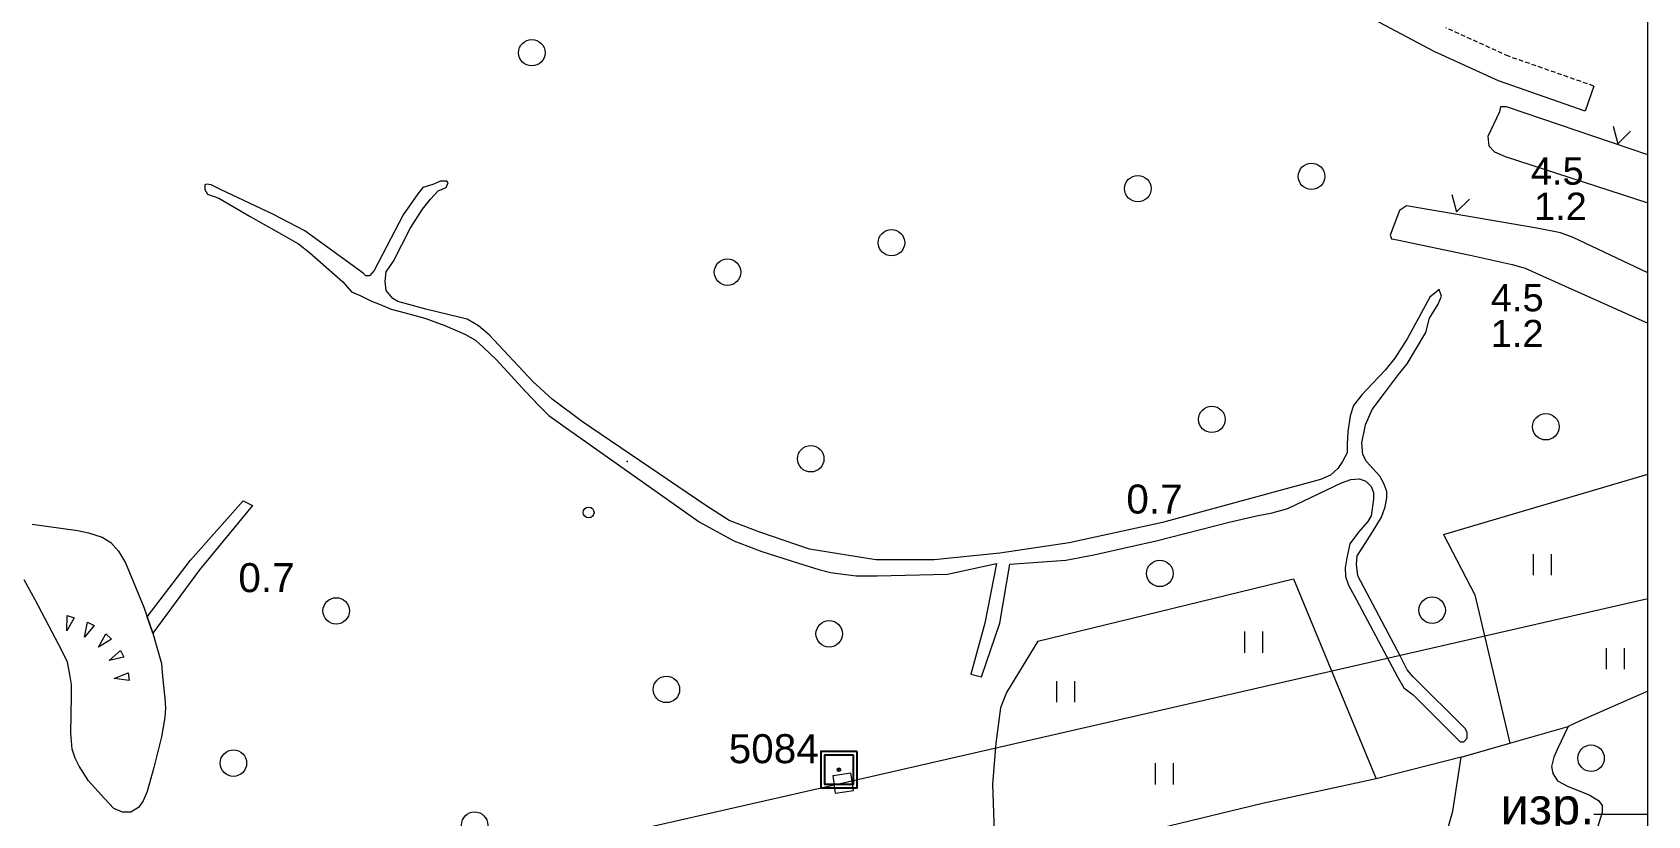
# Model space of a CAD drawing. Extents: x 1000 to 4000, y -5000 to -1000.
# Drawn here: x 3821.7 to 4000, y -3200.1 to -3113.7 of the extents above; entities that cross this region are included whole.
import ezdxf
from ezdxf.enums import TextEntityAlignment as Align

# ---------------------------------------------------------------- set-up
doc = ezdxf.new("R2010")
doc.units = 0
doc.header["$MEASUREMENT"] = 0
doc.linetypes.add('HIDDENX2', pattern=[0.75, 0.5, -0.25])
doc.layers.get('0').update_dxf_attribs({"linetype": 'CONTINUOUS'})
for name, color, linetype in [('1', 7, 'CONTINUOUS'), ('14', 7, 'CONTINUOUS'), ('17', 7, 'CONTINUOUS'), ('18', 7, 'CONTINUOUS'), ('2', 7, 'CONTINUOUS'), ('24', 7, 'CONTINUOUS'), ('30', 7, 'CONTINUOUS'), ('34', 7, 'CONTINUOUS'), ('40', 7, 'CONTINUOUS')]:
    doc.layers.add(name, color=color, linetype=linetype)
doc.styles.add('ARIAL', font='')
doc.styles.get('ARIAL').set_extended_font_data('Arial Cyr')

# ---------------------------------------------------------------- blocks, each defined once
blk = doc.blocks.new('NULLNAME')
at = {"color": 0, "linetype": 'Continuous'}
for points in [[(2, 2), (-2, 2), (-2, 2), (-2, -2), (-2, -2), (2, -2), (2, -2), (2, 2)], [(1.6, 1.6), (-1.6, 1.6), (-1.6, 1.6), (-1.6, -1.6), (-1.6, -1.6), (1.6, -1.6), (1.6, -1.6), (1.6, 1.6)]]:
    blk.add_lwpolyline(points, close=True, dxfattribs=at)
at = {"color": 0}
blk.add_point((0, 0), dxfattribs=at)
blk.add_point((0, 0), dxfattribs=at)

msp = doc.modelspace()

# ---------------------------------------------------------------- linework, layer by layer
at = {"color": 253, "linetype": 'Continuous', "lineweight": 0}
for p, q in [((3996.18, -3124.07), (3996.7, -3126.01)), ((3996.7, -3126.01), (3998.12, -3124.59)), ((3978.39, -3131.59), (3978.91, -3133.52)), ((3978.91, -3133.52), (3980.32, -3132.1)), ((3910.09, -3195.67), (3912.07, -3195.38)), ((3910.37, -3197.65), (3910.09, -3195.67)), ((3912.35, -3197.36), (3912.07, -3195.38)), ((3910.37, -3197.65), (3912.35, -3197.36)), ((3911.22, -3196.51), (3911.22, -3196.51))]:
    msp.add_line(p, q, dxfattribs=at)
for points in [[(3987.41, -3173.6), (3987.41, -3171.26)], [(3989.36, -3171.26), (3989.36, -3173.6)], [(3825.56, -3178.04), (3826.36, -3178.28), (3825.53, -3179.73), (3825.56, -3178.04)], [(3827.8, -3178.77), (3828.56, -3179.13), (3827.5, -3180.42), (3827.8, -3178.77)], [(3829.85, -3180.06), (3830.45, -3180.64), (3829.04, -3181.54), (3829.85, -3180.06)], [(3955.53, -3182.16), (3955.53, -3179.82)], [(3957.49, -3179.82), (3957.49, -3182.16)], [(3831.47, -3181.88), (3831.84, -3182.62), (3830.22, -3183.01), (3831.47, -3181.88)], [(3995.45, -3183.97), (3995.45, -3181.64)], [(3997.4, -3181.64), (3997.4, -3183.97)], [(3832.32, -3184.37), (3832.41, -3185.2), (3830.76, -3185), (3832.32, -3184.37)], [(3934.8, -3187.61), (3934.8, -3185.27)], [(3936.75, -3185.27), (3936.75, -3187.61)], [(3945.69, -3196.68), (3945.69, -3194.34)], [(3947.64, -3194.34), (3947.64, -3196.68)]]:
    msp.add_lwpolyline(points, dxfattribs=at)
for centre, radius in [((3876.85, -3115.95), 1.46), ((3962.9, -3129.59), 1.46), ((3943.73, -3130.95), 1.46), ((3916.54, -3136.91), 1.46), ((3898.45, -3140.16), 1.46), ((3951.9, -3156.4), 1.46), ((3988.76, -3157.21), 1.46), ((3907.63, -3160.74), 1.46), ((3883.12, -3166.67), 0.6), ((3946.16, -3173.39), 1.46), ((3855.26, -3177.53), 1.46), ((3976.21, -3177.45), 1.46), ((3909.67, -3180.06), 1.46), ((3891.7, -3186.19), 1.46), ((3843.92, -3194.32), 1.46), ((3993.75, -3193.78), 1.46), ((3870.54, -3201.16), 1.46)]:
    msp.add_circle(centre, radius, dxfattribs=at)
at = {"layer": '1', "color": 253, "linetype": 'Continuous', "lineweight": 0}
for p, q in [((4000, -4000), (4000, -3000)), ((4000, -3200), (3994.04, -3200))]:
    msp.add_line(p, q, dxfattribs=at)
at = {"layer": '14', "color": 253, "linetype": 'Continuous', "lineweight": 0}
for p, q in [((3821.71, -3167.96), (3826.7, -3168.67)), ((3826.7, -3168.67), (3827.93, -3168.93)), ((3827.93, -3168.93), (3829.43, -3169.38)), ((3829.43, -3169.38), (3830.4, -3169.97)), ((3830.4, -3169.97), (3831.24, -3170.94)), ((3831.24, -3170.94), (3832.02, -3172.23)), ((3832.02, -3172.23), (3834.03, -3177.1)), ((3822.04, -3176.32), (3820.81, -3174.11)), ((3825.02, -3181.96), (3822.04, -3176.32)), ((3834.03, -3177.1), (3834.41, -3178.19)), ((3834.41, -3178.19), (3835, -3179.88)), ((3835, -3179.88), (3835.03, -3180)), ((3835.03, -3180), (3835.97, -3183.32)), ((3825.6, -3183.19), (3825.02, -3181.96)), ((3825.86, -3184.55), (3825.6, -3183.19)), ((3835.97, -3183.32), (3836.1, -3184.75)), ((3826.05, -3185.65), (3825.86, -3184.55)), ((3826.05, -3186.95), (3826.05, -3185.65)), ((3836.1, -3184.75), (3836.36, -3187.14)), ((3825.99, -3191.03), (3826.05, -3186.95)), ((3836.36, -3187.14), (3836.42, -3188.25)), ((3836.36, -3189.28), (3835.97, -3191.42)), ((3836.42, -3188.25), (3836.36, -3189.28)), ((3826.12, -3192.79), (3825.99, -3191.03)), ((3984.8, -3192.12), (3991.21, -3190.29)), ((3991.21, -3190.29), (3990.04, -3192.76)), ((3826.44, -3193.76), (3826.12, -3192.79)), ((3835.97, -3191.42), (3835.13, -3194.8)), ((3979.41, -3193.66), (3984.8, -3192.12)), ((3990.04, -3192.76), (3989.65, -3193.66)), ((3826.9, -3194.67), (3826.44, -3193.76)), ((3827.93, -3196.29), (3826.9, -3194.67)), ((3978.51, -3199.63), (3979.41, -3193.66)), ((3989.65, -3193.66), (3989.39, -3194.7)), ((3989.39, -3194.7), (3989.52, -3195.48)), ((3829.68, -3198.23), (3827.93, -3196.29)), ((3835.13, -3194.8), (3834.41, -3197.45)), ((3989.52, -3195.48), (3990.04, -3196.26)), ((3990.04, -3196.26), (3991.21, -3196.9)), ((3830.72, -3199.33), (3829.68, -3198.23)), ((3834.41, -3197.45), (3833.96, -3198.49)), ((3991.21, -3196.9), (3993.54, -3197.81)), ((3993.54, -3197.81), (3994.57, -3198.46)), ((3831.69, -3199.72), (3830.72, -3199.33)), ((3832.6, -3199.72), (3831.69, -3199.72)), ((3833.44, -3199.2), (3832.6, -3199.72)), ((3833.96, -3198.49), (3833.44, -3199.2)), ((3977.99, -3201.44), (3978.51, -3199.63)), ((3994.96, -3199.76), (3992.63, -3207.28)), ((3994.57, -3198.46), (3994.96, -3198.98)), ((3994.96, -3198.98), (3994.96, -3199.76))]:
    msp.add_line(p, q, dxfattribs=at)
at = {"layer": '18', "color": 253, "linetype": 'Continuous', "lineweight": 0}
for p, q in [((3911.22, -3196.51), (4000, -3176.15)), ((3530.12, -3282.71), (3911.22, -3196.51))]:
    msp.add_line(p, q, dxfattribs=at)
at = {"layer": '2', "color": 253, "linetype": 'Continuous', "lineweight": 0}
msp.add_circle((3910.74, -3195.05), 0.2, dxfattribs=at)
at = {"layer": '24', "color": 253, "linetype": 'Continuous', "lineweight": 0}
for p, q in [((3976.43, -3115.82), (3968.61, -3111.67)), ((3983.55, -3119.05), (3976.43, -3115.82)), ((3993.09, -3122.39), (3983.55, -3119.05)), ((3994.06, -3119.64), (3993.09, -3122.39))]:
    msp.add_line(p, q, dxfattribs=at)
at = {"layer": '24', "color": 253, "linetype": 'HIDDENX2', "lineweight": 0}
for p, q in [((3984.64, -3116.34), (3977.72, -3113.2)), ((3994.06, -3119.64), (3984.64, -3116.34))]:
    msp.add_line(p, q, dxfattribs=at)
at = {"layer": '30', "color": 253, "linetype": 'Continuous', "lineweight": 0}
for p, q in [((3983.63, -3122.46), (3982.34, -3125.18)), ((3983.76, -3121.94), (3983.63, -3122.46)), ((3984.41, -3121.94), (3983.76, -3121.94)), ((4000, -3127.23), (3984.41, -3121.94)), ((3982.34, -3125.18), (3982.46, -3126.22)), ((3982.46, -3126.22), (3983.11, -3126.87)), ((3983.11, -3126.87), (3984.28, -3127.39)), ((3984.28, -3127.39), (4000, -3132.5)), ((3840.95, -3130.47), (3840.75, -3130.53)), ((3840.75, -3130.53), (3840.75, -3131.05)), ((3841.46, -3130.53), (3840.95, -3130.47)), ((3842.49, -3131.05), (3841.46, -3130.53)), ((3865.94, -3130.5), (3864.84, -3130.82)), ((3866.77, -3130.11), (3865.94, -3130.5)), ((3867.29, -3130.11), (3866.77, -3130.11)), ((3867.48, -3130.11), (3867.29, -3130.11)), ((3867.41, -3130.82), (3867.61, -3130.3)), ((3867.61, -3130.3), (3867.48, -3130.11)), ((3840.75, -3131.05), (3841.07, -3131.56)), ((3841.07, -3131.56), (3842.3, -3132.01)), ((3842.3, -3132.01), (3845.77, -3134.01)), ((3848.27, -3133.76), (3842.49, -3131.05)), ((3864.26, -3131.53), (3862.66, -3133.85)), ((3864.84, -3130.82), (3864.26, -3131.53)), ((3864.78, -3133.2), (3865.68, -3132.11)), ((3865.68, -3132.11), (3866.51, -3131.2)), ((3866.51, -3131.2), (3867.41, -3130.82)), ((3845.77, -3134.01), (3850.07, -3136.46)), ((3851.81, -3135.62), (3848.27, -3133.76)), ((3862.66, -3133.85), (3859.44, -3139.98)), ((3863.43, -3135.33), (3864.78, -3133.2)), ((3972.62, -3133.35), (3971.58, -3136.08)), ((3973.39, -3132.83), (3972.62, -3133.35)), ((3987.78, -3135.3), (3973.39, -3132.83)), ((3858.24, -3140.26), (3851.81, -3135.62)), ((3861.57, -3138.94), (3863.43, -3135.33)), ((3990.37, -3135.82), (3987.78, -3135.3)), ((3991.79, -3136.34), (3990.37, -3135.82)), ((3850.07, -3136.46), (3851.1, -3137.04)), ((3851.1, -3137.04), (3852.32, -3138.01)), ((3971.58, -3136.08), (3971.71, -3136.47)), ((3971.71, -3136.47), (3972.36, -3136.59)), ((3972.36, -3136.59), (3980.39, -3138.28)), ((4000, -3140.23), (3991.79, -3136.34)), ((3852.32, -3138.01), (3855.99, -3141.23)), ((3860.79, -3140.11), (3861.57, -3138.94)), ((3980.39, -3138.28), (3985.06, -3139.32)), ((3985.06, -3139.32), (3986.48, -3139.71)), ((3855.99, -3141.23), (3856.95, -3142.33)), ((3858.54, -3140.56), (3858.24, -3140.26)), ((3858.24, -3140.26), (3858.24, -3140.26)), ((3858.93, -3140.56), (3858.54, -3140.56)), ((3859.44, -3139.98), (3858.93, -3140.56)), ((3860.66, -3141.2), (3860.79, -3140.11)), ((3860.79, -3142.17), (3860.66, -3141.2)), ((3986.48, -3139.71), (3988.43, -3140.61)), ((3988.43, -3140.61), (4000, -3145.79)), ((3856.95, -3142.33), (3857.98, -3142.78)), ((3857.98, -3142.78), (3859.14, -3143.36)), ((3861.5, -3143.07), (3860.79, -3142.17)), ((3975.97, -3142.93), (3974.69, -3145.25)), ((3976.74, -3142.29), (3975.97, -3142.93)), ((3977, -3142.09), (3976.74, -3142.29)), ((3976.87, -3143.71), (3977.26, -3142.8)), ((3977.26, -3142.8), (3977, -3142.09)), ((3859.14, -3143.36), (3860.1, -3143.74)), ((3860.1, -3143.74), (3861.32, -3144.26)), ((3861.32, -3144.26), (3862.87, -3144.65)), ((3862.08, -3143.39), (3861.5, -3143.07)), ((3865.16, -3144.23), (3862.08, -3143.39)), ((3862.87, -3144.65), (3865.05, -3145.23)), ((3867.74, -3144.88), (3865.16, -3144.23)), ((3975.91, -3145.25), (3976.87, -3143.71)), ((3865.05, -3145.23), (3867.24, -3146.06)), ((3867.24, -3146.06), (3869.47, -3147)), ((3869.73, -3145.33), (3867.74, -3144.88)), ((3870.95, -3146.1), (3869.73, -3145.33)), ((3872.15, -3147.06), (3870.95, -3146.1)), ((3974.69, -3145.25), (3973.47, -3147.51)), ((3975.52, -3146.8), (3975.91, -3145.25)), ((3869.47, -3147), (3870.62, -3147.65)), ((3870.62, -3147.65), (3871.53, -3148.48)), ((3876.97, -3152.22), (3872.15, -3147.06)), ((3973.47, -3147.51), (3972.11, -3149.64)), ((3974.36, -3148.74), (3975.52, -3146.8)), ((3975.52, -3146.8), (3975.52, -3146.8)), ((3871.53, -3148.48), (3872.94, -3149.84)), ((3872.94, -3149.84), (3876.15, -3153.32)), ((3972.11, -3149.64), (3971.02, -3150.99)), ((3973.47, -3150.28), (3974.36, -3148.74)), ((3971.02, -3150.99), (3969.67, -3152.41)), ((3970.96, -3153.51), (3972.5, -3151.45)), ((3972.5, -3151.45), (3973.47, -3150.28)), ((3876.15, -3153.32), (3877.63, -3154.87)), ((3879.09, -3154.16), (3876.97, -3152.22)), ((3968.45, -3153.7), (3967.55, -3154.86)), ((3969.67, -3152.41), (3968.45, -3153.7)), ((3969.61, -3155.31), (3970.96, -3153.51)), ((3877.63, -3154.87), (3878.72, -3155.97)), ((3882.44, -3156.67), (3879.09, -3154.16)), ((3967.55, -3154.86), (3967.16, -3156.02)), ((3968.84, -3156.99), (3969.61, -3155.31)), ((3878.72, -3155.97), (3880.27, -3157.06)), ((3880.27, -3157.06), (3895.31, -3167.7)), ((3896.07, -3165.89), (3882.44, -3156.67)), ((3967.16, -3156.02), (3966.91, -3157.76)), ((3968.45, -3158.99), (3968.84, -3156.99)), ((3966.91, -3157.76), (3966.84, -3159.12)), ((3968.58, -3160.28), (3968.45, -3158.99)), ((3966.84, -3160.09), (3966.33, -3161.05)), ((3966.84, -3159.12), (3966.84, -3160.09)), ((3968.97, -3161.05), (3968.58, -3160.28)), ((3964.98, -3162.54), (3963.89, -3163.05)), ((3965.82, -3161.83), (3964.98, -3162.54)), ((3966.33, -3161.05), (3965.82, -3161.83)), ((3970.44, -3162.68), (3968.97, -3161.05)), ((3963.89, -3163.05), (3946.47, -3167.76)), ((3960.3, -3166.25), (3966.21, -3163.41)), ((3966.21, -3163.41), (3967.24, -3163.03)), ((3967.24, -3163.03), (3968.2, -3162.96)), ((3968.2, -3162.96), (3968.91, -3163.22)), ((3968.91, -3163.22), (3969.49, -3163.8)), ((3969.49, -3163.8), (3969.75, -3164.45)), ((3970.89, -3163.46), (3970.44, -3162.68)), ((3971.22, -3164.36), (3970.89, -3163.46)), ((3971.22, -3165.07), (3971.22, -3164.36)), ((3839.19, -3171.95), (3844.98, -3165.38)), ((3846.01, -3165.89), (3840.16, -3172.99)), ((3844.98, -3165.38), (3846.01, -3165.89)), ((3898.64, -3167.57), (3896.07, -3165.89)), ((3969.75, -3165.22), (3969.49, -3167.03)), ((3969.75, -3164.45), (3969.75, -3165.22)), ((3970.64, -3167.2), (3971.02, -3166.04)), ((3971.02, -3166.04), (3971.22, -3165.07)), ((3895.31, -3167.7), (3899.14, -3169.8)), ((3902.01, -3168.85), (3898.64, -3167.57)), ((3946.47, -3167.76), (3936.15, -3170.01)), ((3945.77, -3169.8), (3953.8, -3167.74)), ((3953.8, -3167.74), (3956.82, -3167.03)), ((3956.82, -3167.03), (3958.56, -3166.7)), ((3958.56, -3166.7), (3960.3, -3166.25)), ((3969.1, -3167.67), (3968.07, -3168.83)), ((3969.49, -3167.03), (3969.1, -3167.67)), ((3969.61, -3168.88), (3970.64, -3167.2)), ((3907.48, -3170.72), (3902.01, -3168.85)), ((3968.07, -3168.83), (3967.11, -3170.12)), ((3968.58, -3170.49), (3969.61, -3168.88)), ((3899.14, -3169.8), (3902.22, -3170.96)), ((3902.22, -3170.96), (3906.27, -3172.25)), ((3914.81, -3171.88), (3907.48, -3170.72)), ((3928.5, -3171.17), (3921.24, -3171.88)), ((3936.15, -3170.01), (3928.5, -3171.17)), ((3935.78, -3171.92), (3938.86, -3171.34)), ((3938.86, -3171.34), (3945.77, -3169.8)), ((3967.11, -3170.12), (3966.79, -3171.67)), ((3967.87, -3172.42), (3967.94, -3171.45)), ((3967.94, -3171.45), (3968.58, -3170.49)), ((3834.41, -3178.19), (3839.19, -3171.95)), ((3840.16, -3172.99), (3835.03, -3180)), ((3906.27, -3172.25), (3908.52, -3172.96)), ((3908.52, -3172.96), (3909.81, -3173.28)), ((3909.81, -3173.28), (3912.64, -3173.66)), ((3921.24, -3171.88), (3914.81, -3171.88)), ((3922.73, -3173.47), (3928.13, -3172.31)), ((3928.13, -3172.31), (3926.84, -3178.89)), ((3928.51, -3178.89), (3929.61, -3172.38)), ((3929.61, -3172.38), (3935.78, -3171.92)), ((3966.79, -3171.67), (3966.6, -3172.77)), ((3966.6, -3172.77), (3966.66, -3173.73)), ((3968, -3173.65), (3967.87, -3172.42)), ((3912.64, -3173.66), (3914.95, -3173.66)), ((3914.95, -3173.66), (3922.73, -3173.47)), ((3966.66, -3173.73), (3966.98, -3174.7)), ((3966.98, -3174.7), (3967.88, -3176.31)), ((3972.69, -3182.48), (3968, -3173.65)), ((3967.88, -3176.31), (3972.37, -3184.8)), ((3835.03, -3180), (3834.41, -3178.19)), ((3835.03, -3180), (3835.03, -3180)), ((3926.84, -3178.89), (3925.3, -3184.5)), ((3926.46, -3184.82), (3928.51, -3178.89)), ((3973.47, -3184.03), (3972.69, -3182.48)), ((3925.3, -3184.5), (3926.46, -3184.82)), ((3972.37, -3184.8), (3973.08, -3186.03)), ((3974.11, -3184.8), (3973.47, -3184.03)), ((3979.89, -3190.54), (3974.11, -3184.8)), ((3973.08, -3186.03), (3974.11, -3186.8)), ((3974.11, -3186.8), (3979.32, -3191.96)), ((3980.09, -3190.99), (3979.89, -3190.54)), ((3980.09, -3191.57), (3980.09, -3190.99)), ((3979.32, -3191.96), (3979.7, -3191.96)), ((3979.7, -3191.96), (3980.09, -3191.57))]:
    msp.add_line(p, q, dxfattribs=at)
at = {"layer": '30', "color": 253, "lineweight": 0}
msp.add_point((3887.39, -3161.04), dxfattribs=at)
at = {"layer": '40', "color": 253, "linetype": 'Continuous', "lineweight": 0}
for p, q in [((3977.46, -3169.1), (4000, -3162.44)), ((3977.46, -3169.1), (3980.94, -3175.77)), ((3932.69, -3180.88), (3960.92, -3174.01)), ((3960.92, -3174.01), (3970.03, -3196.05)), ((3980.94, -3175.77), (3984.8, -3192.12)), ((3932.69, -3180.88), (3929.24, -3186.54)), ((3929.24, -3186.54), (3928.59, -3188.22)), ((4000, -3186.4), (3992.48, -3189.7)), ((3928.59, -3188.22), (3928.07, -3192.11)), ((3992.48, -3189.7), (3991.21, -3190.29)), ((3928.07, -3192.11), (3927.68, -3196.65)), ((3979.41, -3193.66), (3970.03, -3196.05)), ((3970.03, -3196.05), (3957.5, -3198.78)), ((3927.68, -3196.65), (3928.01, -3205.88)), ((3957.5, -3198.78), (3928.01, -3205.88))]:
    msp.add_line(p, q, dxfattribs=at)

# ---------------------------------------------------------------- block references
at = {"layer": '2', "color": 253, "lineweight": 0}
msp.add_blockref('NULLNAME', (3910.74, -3195.05), dxfattribs=at)

# ---------------------------------------------------------------- texts
at = {"layer": '17', "color": 253, "lineweight": 0, "style": 'ARIAL'}
msp.add_text('изр.', height=4, dxfattribs=at).set_placement((3988.94, -3199.07), align=Align.MIDDLE_CENTER)
at = {"layer": '2', "color": 253, "lineweight": 0, "style": 'ARIAL'}
msp.add_text('5084', height=3.2, dxfattribs=at).set_placement((3903.55, -3192.73), align=Align.MIDDLE_CENTER)
at = {"layer": '34', "color": 253, "lineweight": 0, "style": 'ARIAL'}
for s, height, p in [('4.5', 3, (3990.02, -3129.01)), ('1.2', 3, (3990.37, -3132.89)), ('4.5', 3, (3985.6, -3142.98)), ('1.2', 3, (3985.58, -3146.93)), ('0.7', 3.2, (3945.57, -3165.19)), ('0.7', 3.2, (3847.57, -3173.86))]:
    msp.add_text(s, height=height, dxfattribs=at).set_placement(p, align=Align.MIDDLE_CENTER)

doc.saveas('drawing.dxf')
